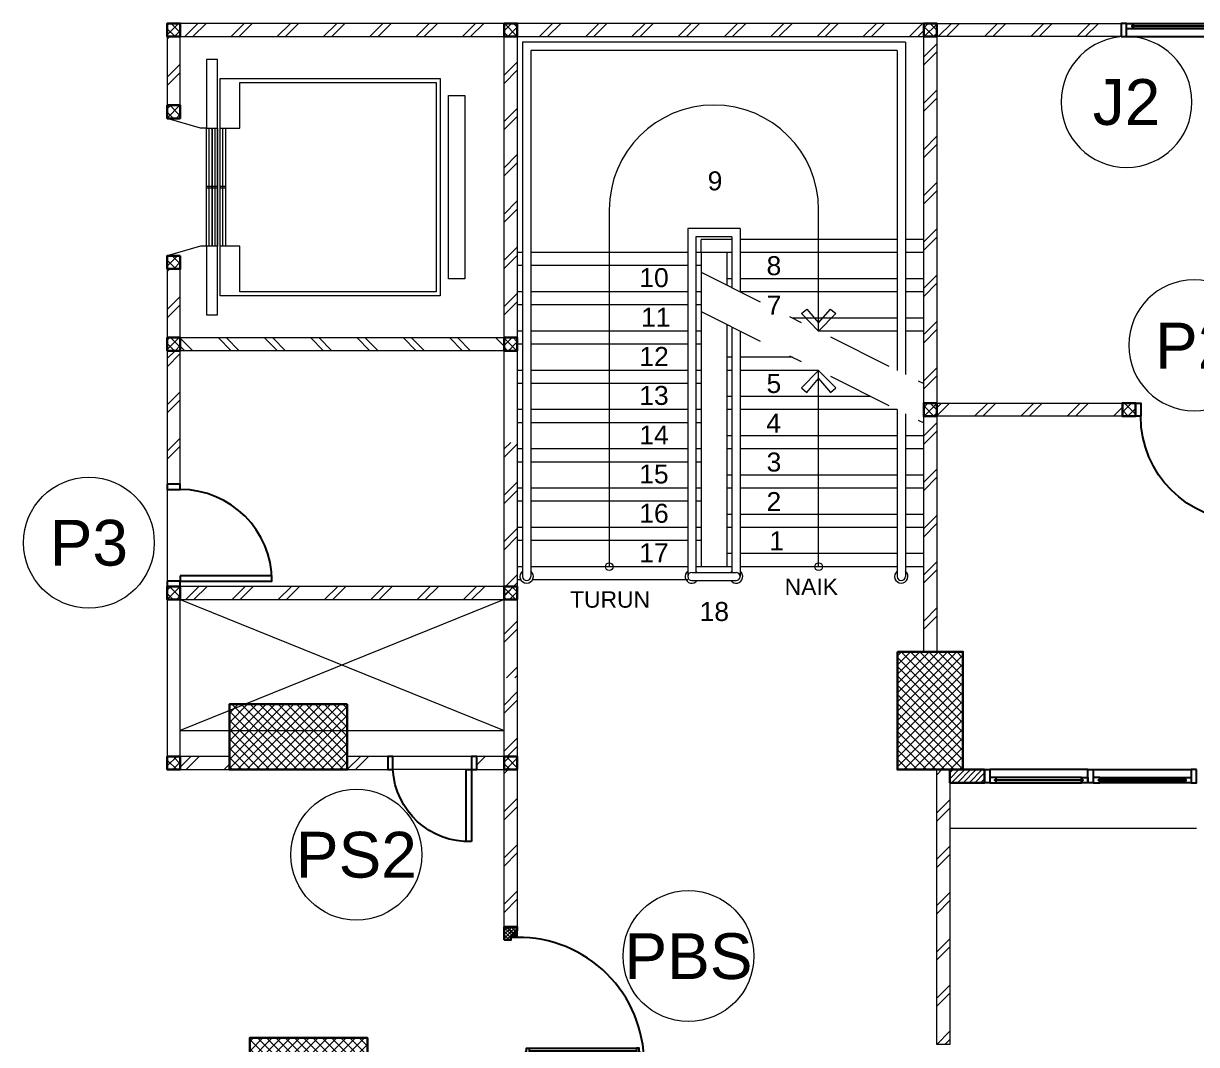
# Model space of a CAD drawing. Header units: millimetres. Extents: x -108 to 351, y -17 to 192.
# Drawn here: x 161.27 to 170.23, y 127.5 to 135.3 of the extents above; entities that cross this region are included whole.
import ezdxf
from ezdxf.enums import TextEntityAlignment as Align

# ---------------------------------------------------------------- set-up
doc = ezdxf.new("R2010")
doc.units = ezdxf.units.MM
doc.linetypes.add('DASHDOT', pattern=[1, 0.5, -0.25, 0, -0.25])
for name, color, linetype, lineweight in [('ars', 11, 'Continuous', 0), ('ars @ 1', 11, 'Continuous', 0), ('ARSIR', 31, 'Continuous', 5), ('KACA', 151, 'Continuous', 5), ('KOL', 1, 'Continuous', 30), ('KOLOM', 4, 'Continuous', 9), ('lan', 7, 'Continuous', 15), ('LIFT', 15, 'Continuous', 15), ('NOT', 7, 'Continuous', 20), ('Stair', 7, 'Continuous', 15), ('tem', 5, 'Continuous', 20)]:
    doc.layers.add(name, color=color, linetype=linetype, lineweight=lineweight)
doc.layers.add('as', color=1, linetype='Continuous', plot=False)
for name, color, linetype in [('HID', 1, 'Continuous'), ('Kusen', 30, 'Continuous'), ('STL', 6, 'Continuous')]:
    doc.layers.add(name, color=color, linetype=linetype)
doc.styles.add('RM25', font='arial.ttf')
doc.styles.add('S', font='simplex', dxfattribs={"width": 0.75})
doc.styles.get("Standard").update_dxf_attribs({"font": 'arial.ttf'})
pattern_1 = [(225, (1.1, 1e-06), (-0.014142, 0.014142), []), (135, (1.1, 1e-06), (0.014142, 0.014142), [])]
pattern_2 = [(315, (-2e-13, 1e-06), (0.014142, 0.014142), []), (45, (-2e-13, 1e-06), (-0.014142, 0.014142), [])]

# ---------------------------------------------------------------- blocks, each defined once
blk = doc.blocks.new('K 10.10')
at = {"layer": 'ars'}
h = blk.add_hatch(dxfattribs=at)
h.set_pattern_fill('_USER', color=256, scale=0.05, angle=45, double=1, pattern_type=0)
h.set_pattern_definition([(45, (0, 0), (-0.035355339, 0.035355339), []), (135, (0, 0), (-0.035355339, -0.035355339), [])])
h.paths.add_polyline_path([(1560.5383, 1380.4069), (1560.6383, 1380.4069), (1560.6383, 1380.5069), (1560.5383, 1380.5069)])
at = {"layer": 'KOL'}
blk.add_lwpolyline([(1560.5383, 1380.4069), (1560.6383, 1380.4069), (1560.6383, 1380.5069), (1560.5383, 1380.5069)], close=True, dxfattribs=at)
blk = doc.blocks.new('T. J1')
at = {"layer": 'Kusen'}
for p, q in [((-0.7188, 0.1), (-0.0688, 0.1)), ((0.7212, 0.1), (0.0712, 0.1)), ((-0.0188, 0), (-0.7688, 0)), ((-0.0688, 0.06), (-0.7188, 0.06)), ((0.0212, 0), (0.7712, 0)), ((0.0712, 0.06), (0.7212, 0.06))]:
    blk.add_line(p, q, dxfattribs=at)
for points in [[(-0.8088, 0), (-0.7688, 0), (-0.7688, 0.1), (-0.8088, 0.1)], [(-0.0188, 0), (0.0212, 0), (0.0212, 0.1), (-0.0188, 0.1)], [(0.8112, 0), (0.7712, 0), (0.7712, 0.1), (0.8112, 0.1)]]:
    blk.add_lwpolyline(points, close=True, dxfattribs=at)
for points in [[(-0.7188, 0.0775), (-0.7188, 0.06), (-0.7688, 0.06), (-0.7688, 0.1), (-0.7188, 0.1), (-0.7188, 0.0825), (-0.7288, 0.0825), (-0.7288, 0.0775), (-0.7188, 0.0775)], [(-0.0688, 0.0775), (-0.0688, 0.06), (-0.0188, 0.06), (-0.0188, 0.1), (-0.0688, 0.1), (-0.0688, 0.0825), (-0.0588, 0.0825), (-0.0588, 0.0775), (-0.0688, 0.0775)], [(0.0712, 0.0775), (0.0712, 0.06), (0.0212, 0.06), (0.0212, 0.1), (0.0712, 0.1), (0.0712, 0.0825), (0.0612, 0.0825), (0.0612, 0.0775), (0.0712, 0.0775)], [(0.7212, 0.0775), (0.7212, 0.06), (0.7712, 0.06), (0.7712, 0.1), (0.7212, 0.1), (0.7212, 0.0825), (0.7312, 0.0825), (0.7312, 0.0775), (0.7212, 0.0775)]]:
    blk.add_lwpolyline(points, dxfattribs=at)
at = {"layer": 'Kusen', "color": 141}
for points in [[(-0.7288, 0.0775), (-0.0588, 0.0775), (-0.0588, 0.0825), (-0.7288, 0.0825)], [(0.7312, 0.0775), (0.0612, 0.0775), (0.0612, 0.0825), (0.7312, 0.0825)]]:
    blk.add_lwpolyline(points, close=True, dxfattribs=at)
blk = doc.blocks.new('P.80')
at = {"layer": 'Kusen'}
for points in [[(-69.8094, -74.8368), (-69.7694, -74.8368), (-69.7694, -74.0368), (-69.8094, -74.0368)], [(-70.6094, -74.9368), (-70.5694, -74.9368), (-70.5694, -74.8368), (-70.6094, -74.8368)], [(-69.7694, -74.9368), (-69.7294, -74.9368), (-69.7294, -74.8368), (-69.7694, -74.8368)]]:
    blk.add_lwpolyline(points, close=True, dxfattribs=at)
blk.add_arc((-69.7694, -74.8368), 0.8, 90, 180, dxfattribs=at)
blk = doc.blocks.new("k1'")
at = {"layer": 'ars'}
h = blk.add_hatch(dxfattribs=at)
h.set_pattern_fill('_USER', color=256, scale=0.05, angle=45, double=1, pattern_type=0)
h.set_pattern_definition([(45, (0, -5), (-0.03535534, 0.03535534), []), (135, (0, -5), (-0.03535534, -0.03535534), [])])
h.paths.add_polyline_path([(-0.3, -0.45), (0.3, -0.45), (0.3, 0.45), (-0.3, 0.45)])
at = {"layer": 'KOL'}
blk.add_lwpolyline([(-0.3, -0.45), (0.3, -0.45), (0.3, 0.45), (-0.3, 0.45)], close=True, dxfattribs=at)
blk = doc.blocks.new("k2'")
at = {"layer": 'ars'}
h = blk.add_hatch(dxfattribs=at)
h.set_pattern_fill('_USER', color=256, scale=0.05, angle=45, double=1, pattern_type=0)
h.set_pattern_definition([(45, (0, -4.95), (-0.03535534, 0.03535534), []), (135, (0, -4.95), (-0.03535534, -0.03535534), [])])
h.paths.add_polyline_path([(-0.25, -0.45), (0.25, -0.45), (0.25, 0.45), (-0.25, 0.45)])
at = {"layer": 'KOL'}
blk.add_lwpolyline([(-0.25, -0.45), (0.25, -0.45), (0.25, 0.45), (-0.25, 0.45)], close=True, dxfattribs=at)
blk = doc.blocks.new('D-P90')
at = {"layer": 'ars'}
h = blk.add_hatch(dxfattribs=at)
h.set_pattern_fill('ANSI37', color=256, scale=0.005, angle=-90, style=0)
h.set_pattern_definition([(45, (-1350.94906, -1248.591899), (0.01122532015, -0.01122532015), []), (315, (-1350.94906, -1248.591899), (-0.01122532015, -0.01122532015), [])])
h.paths.add_polyline_path([(0.009, -0.1833, -0.414214), (0.01, -0.1843), (0.01, -1.1162, -0.414214), (0.009, -1.1172), (-0.0345, -1.1172, 0.414214), (-0.037, -1.1197), (-0.037, -1.142, -1), (-0.0385, -1.142), (-0.0385, -0.1585, -1), (-0.037, -0.1585), (-0.037, -0.1808, 0.414214), (-0.0345, -0.1833)])
at = {"layer": 'as'}
for p, q in [((-0.0395, -0.1577), (-0.0457, -0.1577)), ((-0.0425, -0.1608), (-0.0425, -0.1546))]:
    blk.add_line(p, q, dxfattribs=at)
at = {"layer": 'HID'}
for p, q in [((-0.0437, -0.1248), (-0.0915, -0.077)), ((-0.0423, -0.1234), (-0.0907, -0.075)), ((0.9423, -0.1234), (0.9907, -0.075)), ((0.9437, -0.1248), (0.9915, -0.077)), ((-0.0657, -0.147), (-0.023, -0.1043)), ((-0.0628, -0.147), (-0.023, -0.1072)), ((0.9657, -0.147), (0.923, -0.1043)), ((0.9628, -0.147), (0.923, -0.1072))]:
    blk.add_line(p, q, dxfattribs=at)
for points in [[(-0.0439, -0.1252), (-0.044, -0.1251), (-0.042, -0.1231), (-0.0419, -0.1232)], [(0.9439, -0.1252), (0.944, -0.1251), (0.942, -0.1231), (0.9419, -0.1232)]]:
    blk.add_lwpolyline(points, dxfattribs=at)
at = {"layer": 'KOL'}
blk.add_line((0.97, -0.13), (0.97, -0.15), dxfattribs=at)
at = {"layer": 'Kusen'}
for p, q in [((-0.0422, -0.1567), (-0.0378, -0.1577)), ((-0.0419, -0.1553), (-0.0376, -0.1562))]:
    blk.add_line(p, q, dxfattribs=at)
at = {"layer": 'Kusen', "ltscale": 2}
for p, q in [((-0.0986, -0.2206), (-0.0986, -1.0599)), ((-0.0786, -0.2406), (-0.0786, -1.0599)), ((-0.074, -0.2106), (-0.04, -0.2106)), ((-0.074, -0.2206), (-0.074, -0.2106)), ((-0.074, -0.2506), (-0.074, -0.2406)), ((-0.074, -0.2506), (-0.04, -0.2506)), ((-0.0615, -0.2506), (-0.0615, -0.2106)), ((-0.04, -0.2506), (-0.04, -0.2106)), ((0.0455, -0.2106), (0.0115, -0.2106)), ((0.0115, -0.2506), (0.0115, -0.2106)), ((0.0455, -0.2506), (0.0115, -0.2506)), ((0.033, -0.2506), (0.033, -0.2106)), ((0.0455, -0.2206), (0.0455, -0.2106)), ((0.0455, -0.2506), (0.0455, -0.2406)), ((0.0528, -0.2406), (0.0528, -1.0599)), ((0.0728, -0.2206), (0.0728, -1.0599)), ((-0.074, -1.0499), (-0.04, -1.0499)), ((-0.074, -1.0499), (-0.074, -1.0599)), ((-0.0615, -1.0499), (-0.0615, -1.0899)), ((-0.04, -1.0499), (-0.04, -1.0899)), ((0.0455, -1.0499), (0.0115, -1.0499)), ((0.0115, -1.0499), (0.0115, -1.0899)), ((0.033, -1.0499), (0.033, -1.0899)), ((0.0455, -1.0499), (0.0455, -1.0599)), ((-0.074, -1.0799), (-0.074, -1.0899)), ((-0.074, -1.0899), (-0.04, -1.0899)), ((0.0455, -1.0899), (0.0115, -1.0899)), ((0.0455, -1.0799), (0.0455, -1.0899))]:
    blk.add_line(p, q, dxfattribs=at)
for points in [[(-0.0986, -0.2406), (-0.0615, -0.2406), (-0.0615, -0.2206), (-0.0986, -0.2206), (-0.0986, -0.2406)], [(0.0728, -0.2406), (0.033, -0.2406), (0.033, -0.2206), (0.0728, -0.2206), (0.0728, -0.2406)], [(-0.1013, -1.0599), (-0.0615, -1.0599), (-0.0615, -1.0799), (-0.1013, -1.0799), (-0.1013, -1.0599)], [(0.0728, -1.0599), (0.033, -1.0599), (0.033, -1.0799), (0.0728, -1.0799), (0.0728, -1.0599)]]:
    blk.add_lwpolyline(points, dxfattribs=at)
at = {"layer": 'Kusen'}
blk.add_circle((-0.0425, -0.1577), 0.001, dxfattribs=at)
for radius, start, end in [(0.0025, 75.78042, 11.38506), (0.9611, 270, 0.45972)]:
    blk.add_arc((-0.0425, -0.1577), radius, start, end, dxfattribs=at)
at = {"layer": 'STL'}
for p, q in [((-0.0385, -0.1585), (-0.0385, -1.142)), ((-0.037, -0.1808), (-0.037, -0.1585)), ((-0.0345, -0.1833), (0.009, -0.1833)), ((0.01, -0.1843), (0.01, -1.1162)), ((-0.037, -1.1197), (-0.037, -1.142)), ((-0.0345, -1.1172), (0.009, -1.1172))]:
    blk.add_line(p, q, dxfattribs=at)
for points in [[(0, -0.1002), (0, -0.1032), (-0.0185, -0.1032, 0.414214), (-0.02, -0.1047), (-0.02, -0.148, -0.414214), (-0.022, -0.15), (-0.068, -0.15, -0.414214), (-0.07, -0.148), (-0.07, -0.13), (-0.067, -0.13), (-0.067, -0.1455, 0.414214), (-0.0655, -0.147), (-0.0245, -0.147, 0.414214), (-0.023, -0.1455), (-0.023, -0.1022, -0.414214), (-0.021, -0.1002)], [(0.9, -0.1002), (0.9, -0.1032), (0.9185, -0.1032, -0.414214), (0.92, -0.1047), (0.92, -0.148, 0.414214), (0.922, -0.15), (0.968, -0.15, 0.414214), (0.97, -0.148), (0.97, -0.13), (0.967, -0.13), (0.967, -0.1455, -0.414214), (0.9655, -0.147), (0.9245, -0.147, -0.414214), (0.923, -0.1455), (0.923, -0.1022, 0.414214), (0.921, -0.1002)]]:
    blk.add_lwpolyline(points, format="xyb", close=True, dxfattribs=at)
blk.add_lwpolyline([(0.009, -0.1818), (-0.0345, -0.1818, -0.414214), (-0.0355, -0.1808), (-0.0355, -0.1585, 1), (-0.04, -0.1585), (-0.04, -1.142, 1), (-0.0355, -1.142), (-0.0355, -1.1197, -0.414214), (-0.0345, -1.1187), (0.009, -1.1187, 0.414214), (0.0115, -1.1162), (0.0115, -0.1843)], format="xyb", dxfattribs=at)
for centre, radius, start, end in [((-0.0377, -0.1585), 0.00075, 0, 180), ((-0.0345, -0.1808), 0.0025, 180, 270), ((0.009, -0.1843), 0.0025, 360, 90), ((0.009, -0.1843), 0.001, 360, 90), ((-0.0377, -1.142), 0.00075, 180, 0), ((-0.0345, -1.1197), 0.0025, 90, 180), ((0.009, -1.1162), 0.001, 270, 0)]:
    blk.add_arc(centre, radius, start, end, dxfattribs=at)
blk = doc.blocks.new('PINTU DARURAT')
at = {"layer": 'ARSIR'}
h = blk.add_hatch(dxfattribs=at)
h.set_pattern_fill('_USER', color=256, scale=0.02, angle=315, style=0, double=1, pattern_type=0)
h.set_pattern_definition(pattern_2)
edge = h.paths.add_edge_path()
edge.add_line((0, 0), (0.1, 0))
edge.add_line((0.1, 0), (0.1, 0.0502))
edge.add_line((0.1, 0.0502), (0.077, 0.0502))
edge.add_line((0.077, 0.0502), (0.077, 0.0955))
edge.add_arc((0.0755, 0.0955), 0.0015, 360, 450)
edge.add_line((0.0755, 0.097), (0.0345, 0.097))
edge.add_arc((0.0345, 0.0955), 0.0015, 90, 180)
edge.add_line((0.033, 0.0955), (0.033, 0.08))
edge.add_line((0.033, 0.08), (0.03, 0.08))
edge.add_line((0.03, 0.08), (0.03, 0.1))
edge.add_line((0.03, 0.1), (0, 0.1))
edge.add_line((0, 0.1), (0, 0))
h = blk.add_hatch(dxfattribs=at)
h.set_pattern_fill('_USER', color=256, scale=0.02, angle=315, style=0, double=1, pattern_type=0)
h.set_pattern_definition(pattern_2)
edge = h.paths.add_edge_path()
edge.add_line((0, 0), (0.1, 0))
edge.add_line((0.1, 0), (0.1, 0.0502))
edge.add_line((0.1, 0.0502), (0.077, 0.0502))
edge.add_line((0.077, 0.0502), (0.077, 0.0955))
edge.add_arc((0.0755, 0.0955), 0.0015, 360, 450)
edge.add_line((0.0755, 0.097), (0.0345, 0.097))
edge.add_arc((0.0345, 0.0955), 0.0015, 90, 180)
edge.add_line((0.033, 0.0955), (0.033, 0.08))
edge.add_line((0.033, 0.08), (0.03, 0.08))
edge.add_line((0.03, 0.08), (0.03, 0.1))
edge.add_line((0.03, 0.1), (0, 0.1))
edge.add_line((0, 0.1), (0, 0))
h = blk.add_hatch(dxfattribs=at)
h.set_pattern_fill('_USER', color=256, scale=0.02, angle=315, style=0, double=1, pattern_type=0)
h.set_pattern_definition(pattern_1)
edge = h.paths.add_edge_path()
edge.add_line((1.1, 0), (1, 0))
edge.add_line((1, 0), (1, 0.0502))
edge.add_line((1, 0.0502), (1.023, 0.0502))
edge.add_line((1.023, 0.0502), (1.023, 0.0955))
edge.add_arc((1.0245, 0.0955), 0.0015, -630, -540, ccw=False)
edge.add_line((1.0245, 0.097), (1.0655, 0.097))
edge.add_arc((1.0655, 0.0955), 0.0015, -360, -270, ccw=False)
edge.add_line((1.067, 0.0955), (1.067, 0.08))
edge.add_line((1.067, 0.08), (1.07, 0.08))
edge.add_line((1.07, 0.08), (1.07, 0.1))
edge.add_line((1.07, 0.1), (1.1, 0.1))
edge.add_line((1.1, 0.1), (1.1, 0))
h = blk.add_hatch(dxfattribs=at)
h.set_pattern_fill('_USER', color=256, scale=0.02, angle=315, style=0, double=1, pattern_type=0)
h.set_pattern_definition(pattern_1)
edge = h.paths.add_edge_path()
edge.add_line((1.1, 0), (1, 0))
edge.add_line((1, 0), (1, 0.0502))
edge.add_line((1, 0.0502), (1.023, 0.0502))
edge.add_line((1.023, 0.0502), (1.023, 0.0955))
edge.add_arc((1.0245, 0.0955), 0.0015, -630, -540, ccw=False)
edge.add_line((1.0245, 0.097), (1.0655, 0.097))
edge.add_arc((1.0655, 0.0955), 0.0015, -360, -270, ccw=False)
edge.add_line((1.067, 0.0955), (1.067, 0.08))
edge.add_line((1.067, 0.08), (1.07, 0.08))
edge.add_line((1.07, 0.08), (1.07, 0.1))
edge.add_line((1.07, 0.1), (1.1, 0.1))
edge.add_line((1.1, 0.1), (1.1, 0))
at = {"layer": 'KOL'}
blk.add_line((1.1, 0.1), (1.1, 0), dxfattribs=at)
blk.add_line((1.1, 0.1), (1.1, 0), dxfattribs=at)
blk.add_line((1.1, 0.1), (1.1, 0), dxfattribs=at)
blk.add_line((1.1, 0.1), (1.1, 0), dxfattribs=at)
for points in [[(0, 0), (0.1, 0), (0.1, 0.0502), (0.077, 0.0502), (0.077, 0.0955, 0.414214), (0.0755, 0.097), (0.0345, 0.097, 0.414214), (0.033, 0.0955), (0.033, 0.08), (0.03, 0.08), (0.03, 0.1), (0, 0.1)], [(0, 0), (0.1, 0), (0.1, 0.0502), (0.077, 0.0502), (0.077, 0.0955, 0.414214), (0.0755, 0.097), (0.0345, 0.097, 0.414214), (0.033, 0.0955), (0.033, 0.08), (0.03, 0.08), (0.03, 0.1), (0, 0.1)], [(1.1, 0), (1, 0), (1, 0.0502), (1.023, 0.0502), (1.023, 0.0955, -0.414214), (1.0245, 0.097), (1.0655, 0.097, -0.414214), (1.067, 0.0955), (1.067, 0.08), (1.07, 0.08), (1.07, 0.1), (1.1, 0.1)], [(1.1, 0), (1, 0), (1, 0.0502), (1.023, 0.0502), (1.023, 0.0955, -0.414214), (1.0245, 0.097), (1.0655, 0.097, -0.414214), (1.067, 0.0955), (1.067, 0.08), (1.07, 0.08), (1.07, 0.1), (1.1, 0.1)]]:
    blk.add_lwpolyline(points, format="xyb", close=True, dxfattribs=at)
at = {"layer": 'Kusen', "xscale": -1, "rotation": 180}
blk.add_blockref('D-P90', (0.1, -0.05), dxfattribs=at)
blk = doc.blocks.new('LIFT PENUMPANG')
at = {"layer": 'LIFT'}
for points in [[(-0.7051, 1.955), (-0.7051, 1.83), (0.6949, 1.83), (0.6949, 1.955)], [(-0.8351, 1.765), (-0.8351, 0.085), (0.8249, 0.085), (0.8249, 1.765)], [(-0.8051, 1.735), (-0.8051, 0.235), (-0.4551, 0.235), (-0.4551, 0.085), (0.4449, 0.085), (0.4449, 0.235), (0.7949, 0.235), (0.7949, 1.735)], [(-0.4551, 0.085), (0.4449, 0.085), (0.4449, 0.125), (-0.4551, 0.125)], [(-0.4551, 0.105), (0.4449, 0.105), (0.4449, 0.125), (-0.4551, 0.125)], [(-0.0103, 0.125), (0, 0.125), (0, 0.085), (-0.0103, 0.085)], [(-0.4551, 0.025), (0.4449, 0.025), (0.4449, 0.065), (-0.4551, 0.065)], [(-0.4551, 0.045), (0.4449, 0.045), (0.4449, 0.065), (-0.4551, 0.065)], [(-0.4551, -0.02), (0.4449, -0.02), (0.4449, 0.02), (-0.4551, 0.02)], [(-0.4551, 0), (0.4449, 0), (0.4449, 0.02), (-0.4551, 0.02)], [(-0.0103, 0.065), (0, 0.065), (0, 0.025), (-0.0103, 0.025)], [(-0.0103, 0.02), (0, 0.02), (0, -0.02), (-0.0103, -0.02)]]:
    blk.add_lwpolyline(points, close=True, dxfattribs=at)
for points in [[(-0.4551, -0.02), (-0.9801, -0.02), (-0.9801, 0.065), (0.9699, 0.065), (0.9699, -0.02), (0.4449, -0.02)], [(-0.4551, -0.02), (-0.4551, -0.065), (-0.5301, -0.32)], [(0.4449, -0.02), (0.4449, -0.065), (0.5199, -0.32)]]:
    blk.add_lwpolyline(points, dxfattribs=at)
at = {"layer": 'KOLOM', "extrusion": (0, 0, -1), "zscale": -1, "rotation": 270}
blk.add_blockref('K 10.10', (-1379.8768, 1560.3183), dxfattribs=at)
at = {"layer": 'KOLOM', "extrusion": (0, 0, -1), "xscale": -1, "zscale": -1, "rotation": 90}
blk.add_blockref('K 10.10', (1379.887, 1560.3183), dxfattribs=at)
blk = doc.blocks.new('T. J2')
at = {"layer": 'KACA', "color": 141}
blk.add_lwpolyline([(-0.3792, 0.0775), (0.2908, 0.0775), (0.2908, 0.0825), (-0.3792, 0.0825)], close=True, dxfattribs=at)
at = {"layer": 'Kusen'}
for p, q in [((-0.3692, 0.1), (0.2808, 0.1)), ((-0.4192, 0), (0.3308, 0)), ((0.2808, 0.06), (-0.3692, 0.06))]:
    blk.add_line(p, q, dxfattribs=at)
for points in [[(-0.4592, 0), (-0.4192, 0), (-0.4192, 0.1), (-0.4592, 0.1)], [(0.3308, 0), (0.3708, 0), (0.3708, 0.1), (0.3308, 0.1)]]:
    blk.add_lwpolyline(points, close=True, dxfattribs=at)
for points in [[(-0.3692, 0.0775), (-0.3692, 0.06), (-0.4192, 0.06), (-0.4192, 0.1), (-0.3692, 0.1), (-0.3692, 0.0825), (-0.3792, 0.0825), (-0.3792, 0.0775), (-0.3692, 0.0775)], [(0.2808, 0.0775), (0.2808, 0.06), (0.3308, 0.06), (0.3308, 0.1), (0.2808, 0.1), (0.2808, 0.0825), (0.2908, 0.0825), (0.2908, 0.0775), (0.2808, 0.0775)]]:
    blk.add_lwpolyline(points, dxfattribs=at)
blk = doc.blocks.new('P.60')
at = {"layer": 'Kusen'}
for points in [[(1472.8348, 997.5354), (1472.8748, 997.5354), (1472.8748, 997.4354), (1472.8348, 997.4354)], [(1473.4748, 997.5354), (1473.5148, 997.5354), (1473.5148, 997.4354), (1473.4748, 997.4354)], [(1472.8748, 996.8854), (1472.9148, 996.8854), (1472.9148, 997.4354), (1472.8748, 997.4354)]]:
    blk.add_lwpolyline(points, close=True, dxfattribs=at)
blk.add_arc((1472.8948, 997.4658), 0.5808, 268.02661, 356.99428, dxfattribs=at)
blk = doc.blocks.new('LANTAI 3-15')
at = {"layer": 'ars'}
h = blk.add_hatch(dxfattribs=at)
h.set_pattern_fill('TEMBOK', color=256, scale=0.25)
h.set_pattern_definition([(45, (1e-09, 0.395), (-0.1767767, 0.1767767), []), (45, (0.0625, 0.395), (-0.1767767, 0.1767767), [])])
h.paths.add_polyline_path([(43.35, 48.45), (40.245, 48.45), (40.245, 48.35), (43.35, 48.35)])
h = blk.add_hatch(dxfattribs=at)
h.set_pattern_fill('TEMBOK', color=256, scale=0.25)
h.set_pattern_definition([(45, (18.6, 0.39064), (-0.1767767, 0.1767767), []), (45, (18.6625, 0.39064), (-0.1767767, 0.1767767), [])])
h.paths.add_polyline_path([(43.45, 48.45), (44.86, 48.45), (44.86, 48.35), (43.45, 48.35)])
h = blk.add_hatch(dxfattribs=at)
h.set_pattern_fill('TEMBOK', color=256, scale=0.25)
h.set_pattern_definition([(45, (36.09984, -2.305), (-0.1767767, 0.1767767), []), (45, (36.16234, -2.305), (-0.1767767, 0.1767767), [])])
h.paths.add_polyline_path([(43.45, 48.35), (43.45, 45.55), (43.35, 45.55), (43.35, 48.35)])
h = blk.add_hatch(dxfattribs=at)
h.set_pattern_fill('TEMBOK', color=256, scale=0.25)
h.set_pattern_definition([(45, (36.09984, -2.305), (-0.1767767, 0.1767767), []), (45, (36.16234, -2.305), (-0.1767767, 0.1767767), [])])
h.paths.add_polyline_path([(43.45, 48.35), (43.45, 45.55), (43.35, 45.55), (43.35, 48.35)])
h = blk.add_hatch(dxfattribs=at)
h.set_pattern_fill('TEMBOK', color=256, scale=0.25)
h.set_pattern_definition([(45, (18.6, 0.395), (-0.1767767, 0.1767767), []), (45, (18.6625, 0.395), (-0.1767767, 0.1767767), [])])
h.paths.add_polyline_path([(43.45, 45.55), (44.8687, 45.55), (44.8687, 45.45), (43.45, 45.45)])
h = blk.add_hatch(dxfattribs=at)
h.set_pattern_fill('TEMBOK', color=256, scale=0.25)
h.set_pattern_definition([(45, (36.09984, -0.605), (-0.1767767, 0.1767767), []), (45, (36.16234, -0.605), (-0.1767767, 0.1767767), [])])
h.paths.add_polyline_path([(43.45, 45.45), (43.45, 43.65), (43.35, 43.65), (43.35, 45.45)])
h = blk.add_hatch(dxfattribs=at)
h.set_pattern_fill('TEMBOK', color=256, scale=0.25)
h.set_pattern_definition([(45, (36.09984, -0.605), (-0.1767767, 0.1767767), []), (45, (36.16234, -0.605), (-0.1767767, 0.1767767), [])])
h.paths.add_polyline_path([(43.45, 45.45), (43.45, 43.65), (43.35, 43.65), (43.35, 45.45)])
h = blk.add_hatch(dxfattribs=at)
h.set_pattern_fill('TEMBOK', color=256, scale=0.25)
h.set_pattern_definition([(45, (32.98734, 0.095), (-0.1767767, 0.1767767), []), (45, (33.04984, 0.095), (-0.1767767, 0.1767767), [])])
h.paths.add_polyline_path([(40.245, 45.25), (40.245, 43.45), (40.145, 43.45), (40.145, 45.25)])
h = blk.add_hatch(dxfattribs=at)
h.set_pattern_fill('TEMBOK', color=256, scale=0.25)
h.set_pattern_definition([(45, (31.75, 0.495), (-0.1767767, 0.1767767), []), (45, (31.8125, 0.495), (-0.1767767, 0.1767767), [])])
h.paths.add_polyline_path([(40.145, 44.15), (37.67, 44.15), (37.67, 44.05), (40.145, 44.05)])
h = blk.add_hatch(dxfattribs=at)
h.set_pattern_fill('TEMBOK', color=256, scale=0.25)
h.set_pattern_definition([(45, (-0.005, -0.205), (-0.1767767, 0.1767767), []), (45, (0.0575, -0.205), (-0.1767767, 0.1767767), [])])
h.paths.add_polyline_path([(40.145, 42.85), (40.245, 42.85), (40.245, 43.35), (40.145, 43.35)])
h = blk.add_hatch(dxfattribs=at)
h.set_pattern_fill('TEMBOK', color=256, scale=0.25)
h.set_pattern_definition([(45, (31.475, 0.395), (-0.1767767, 0.1767767), []), (45, (31.5375, 0.395), (-0.1767767, 0.1767767), [])])
h.paths.add_polyline_path([(38.045, 42.85), (37.67, 42.85), (37.67, 42.75), (38.045, 42.75)])
h = blk.add_hatch(dxfattribs=at)
h.set_pattern_fill('TEMBOK', color=256, scale=0.25)
h.set_pattern_definition([(45, (32.75, 0.375), (-0.1767767, 0.1767767), []), (45, (32.8125, 0.375), (-0.1767767, 0.1767767), [])])
h.paths.add_polyline_path([(39.255, 42.85), (38.945, 42.85), (38.945, 42.75), (39.255, 42.75)])
h = blk.add_hatch(dxfattribs=at)
h.set_pattern_fill('TEMBOK', color=256, scale=0.25)
h.set_pattern_definition([(45, (33.64, 0.375), (-0.1767767, 0.1767767), []), (45, (33.7025, 0.375), (-0.1767767, 0.1767767), [])])
h.paths.add_polyline_path([(40.145, 42.85), (39.935, 42.85), (39.935, 42.75), (40.145, 42.75)])
h = blk.add_hatch(dxfattribs=at)
h.set_pattern_fill('TEMBOK', color=256, scale=0.25)
h.set_pattern_definition([(45, (-0.005, 0.395), (-0.1767767, 0.1767767), []), (45, (0.0575, 0.395), (-0.1767767, 0.1767767), [])])
h.paths.add_polyline_path([(40.145, 41.55), (40.245, 41.55), (40.245, 42.75), (40.145, 42.75)])
h = blk.add_hatch(dxfattribs=at)
h.set_pattern_fill('TEMBOK', color=256, scale=0.25)
h.set_pattern_definition([(45, (36.19984, -35.305), (-0.1767767, 0.1767767), []), (45, (36.26234, -35.305), (-0.1767767, 0.1767767), [])])
h.paths.add_polyline_path([(43.45, 42.75), (43.55, 42.75), (43.55, 40.65), (43.45, 40.65)])
h = blk.add_hatch(dxfattribs=at)
h.set_pattern_fill('ANSI31', color=256, scale=0.25, angle=180, style=0)
h.set_pattern_definition([(225, (-467.078732, 382.849584), (0.0220970869, -0.0220970869), [])])
h.paths.add_polyline_path([(43.55, 42.75), (43.815, 42.75), (43.815, 42.65), (43.55, 42.65)])
at = {"layer": 'ars @ 1'}
h = blk.add_hatch(dxfattribs=at)
h.set_pattern_fill('TEMBOK', color=256, scale=0.25)
h.set_pattern_definition([(45, (1589.40661, -394.1052), (-0.176776695, 0.176776695), []), (45, (1589.46911, -394.1052), (-0.176776695, 0.176776695), [])])
h.paths.add_polyline_path([(37.67, 48.45), (37.67, 48.35), (40.145, 48.35), (40.145, 48.45)])
h = blk.add_hatch(dxfattribs=at)
h.set_pattern_fill('TEMBOK', color=256, scale=0.25)
h.set_pattern_definition([(45, (1588.87661, -394.1052), (-0.176776695, 0.176776695), []), (45, (1588.93911, -394.1052), (-0.176776695, 0.176776695), [])])
h.paths.add_polyline_path([(37.67, 48.35), (37.57, 48.35), (37.57, 47.825), (37.67, 47.825)])
h = blk.add_hatch(dxfattribs=at)
h.set_pattern_fill('TEMBOK', color=256, scale=0.25)
h.set_pattern_definition([(45, (1589.31412, -394.1052), (-0.176776695, 0.176776695), []), (45, (1589.37662, -394.1052), (-0.176776695, 0.176776695), [])])
h.paths.add_polyline_path([(40.145, 48.35), (40.245, 48.35), (40.245, 46.05), (40.145, 46.05)])
h = blk.add_hatch(dxfattribs=at)
h.set_pattern_fill('TEMBOK', color=256, scale=0.25)
h.set_pattern_definition([(45, (1588.87661, -395.8802), (-0.176776695, 0.176776695), []), (45, (1588.93911, -395.8802), (-0.176776695, 0.176776695), [])])
h.paths.add_polyline_path([(37.67, 46.575), (37.57, 46.575), (37.57, 46.05), (37.67, 46.05)])
h = blk.add_hatch(dxfattribs=at)
h.set_pattern_fill('TEMBOK', color=256, scale=0.25)
h.set_pattern_definition([(315, (1589.40661, 488.5052), (-0.176776695, -0.176776695), []), (315, (1589.46911, 488.5052), (-0.176776695, -0.176776695), [])])
h.paths.add_polyline_path([(37.67, 45.95), (37.67, 46.05), (40.145, 46.05), (40.145, 45.95)])
h = blk.add_hatch(dxfattribs=at)
h.set_pattern_fill('TEMBOK', color=256, scale=0.25)
h.set_pattern_definition([(45, (1588.87661, -394.13231), (-0.176776695, 0.176776695), []), (45, (1588.93911, -394.13231), (-0.176776695, 0.176776695), [])])
h.paths.add_polyline_path([(37.67, 45.95), (37.57, 45.95), (37.57, 44.93), (37.67, 44.93)])
for p, q in [((40.145, 44.05), (37.67, 43.05)), ((37.67, 44.05), (40.145, 43.05)), ((37.67, 43.05), (40.145, 43.05)), ((39.895, 42.85), (39.295, 42.85)), ((39.855, 42.75), (39.295, 42.75))]:
    blk.add_line(p, q)
at = {"layer": 'ars'}
for p, q in [((43.21, 48.3062), (40.285, 48.3062)), ((40.285, 48.3062), (40.285, 44.225)), ((43.1475, 48.2437), (40.3475, 48.2437)), ((40.3475, 48.2437), (40.3475, 44.225)), ((43.1475, 48.2437), (43.1475, 45.8)), ((43.21, 48.3062), (43.21, 45.7687)), ((41.9475, 46.8837), (41.5475, 46.8837)), ((41.5475, 46.8837), (41.5475, 44.225)), ((41.9475, 46.8837), (41.9475, 46.4)), ((41.885, 46.8212), (41.61, 46.8212)), ((41.61, 46.8212), (41.61, 44.2562)), ((41.885, 46.8), (41.65, 46.8)), ((41.65, 46.7), (41.65, 46.8)), ((41.885, 46.8212), (41.885, 46.4313)), ((43.1475, 46.8), (41.9475, 46.8)), ((43.35, 46.8), (43.21, 46.8)), ((40.285, 46.6), (40.245, 46.6)), ((41.5475, 46.6), (40.3475, 46.6)), ((41.65, 46.6), (41.61, 46.6)), ((41.885, 46.5), (41.845, 46.5)), ((43.1475, 46.5), (41.9475, 46.5)), ((43.35, 46.5), (43.21, 46.5)), ((40.285, 46.3), (40.245, 46.3)), ((41.5475, 46.3), (40.3475, 46.3)), ((41.65, 46.3), (41.61, 46.3)), ((43.1475, 46.2), (42.3475, 46.2)), ((43.35, 46.2), (43.21, 46.2)), ((41.885, 46.1313), (41.885, 44.2562)), ((41.9475, 46.1), (41.9475, 44.225)), ((40.285, 46), (40.245, 46)), ((41.5475, 46), (40.3475, 46)), ((41.65, 46), (41.61, 46)), ((41.885, 45.9), (41.845, 45.9)), ((42.3475, 45.9), (41.9475, 45.9)), ((40.285, 45.7), (40.245, 45.7)), ((41.5475, 45.7), (40.3475, 45.7)), ((41.65, 45.7), (41.61, 45.7)), ((41.885, 45.6), (41.845, 45.6)), ((42.9475, 45.6), (41.9475, 45.6)), ((43.1475, 45.5), (43.1475, 44.225)), ((43.21, 45.4687), (43.21, 44.225)), ((40.285, 45.4), (40.245, 45.4)), ((41.5475, 45.4), (40.3475, 45.4)), ((41.65, 45.4), (41.61, 45.4)), ((41.885, 45.3), (41.845, 45.3)), ((43.1475, 45.3), (41.9475, 45.3)), ((43.35, 45.3), (43.21, 45.3)), ((40.285, 45.1), (40.245, 45.1)), ((41.5475, 45.1), (40.3475, 45.1)), ((41.65, 45.1), (41.61, 45.1)), ((41.885, 45), (41.845, 45)), ((43.1475, 45), (41.9475, 45)), ((43.35, 45), (43.21, 45)), ((40.285, 44.8), (40.245, 44.8)), ((41.5475, 44.8), (40.3475, 44.8)), ((41.65, 44.8), (41.61, 44.8)), ((41.885, 44.7), (41.845, 44.7)), ((43.1475, 44.7), (41.9475, 44.7)), ((43.35, 44.7), (43.21, 44.7)), ((40.285, 44.5), (40.245, 44.5)), ((41.5475, 44.5), (40.3475, 44.5)), ((41.65, 44.5), (41.61, 44.5)), ((41.885, 44.4), (41.845, 44.4)), ((43.1475, 44.4), (41.9475, 44.4)), ((43.35, 44.4), (43.21, 44.4)), ((40.2715, 44.2), (40.245, 44.2)), ((40.2715, 44.2), (40.245, 44.2)), ((41.5475, 44.2), (40.361, 44.2)), ((41.5788, 44.2562), (41.9162, 44.2562)), ((41.5788, 44.1937), (41.9162, 44.1937))]:
    blk.add_line(p, q, dxfattribs=at)
for centre, radius, start, end in [((40.3163, 44.225), 0.0512, 127.57187, 52.42813), ((40.3163, 44.225), 0.0312, 180, 0), ((41.5788, 44.225), 0.0512, 127.57187, 322.42813), ((41.5788, 44.225), 0.0312, 90, 270), ((41.5788, 44.225), 0.0512, 37.57187, 52.42813), ((41.9162, 44.225), 0.0512, 217.57187, 52.42813), ((41.9162, 44.225), 0.0512, 127.57187, 142.42813), ((41.9162, 44.225), 0.0312, 270, 90), ((43.1787, 44.225), 0.0512, 127.57187, 52.42813), ((43.1787, 44.225), 0.0312, 180, 0)]:
    blk.add_arc(centre, radius, start, end, dxfattribs=at)
at = {"layer": 'KOL'}
blk.add_lwpolyline([(43.55, 42.75), (43.815, 42.75), (43.815, 42.65), (43.55, 42.65)], close=True, dxfattribs=at)
at = {"layer": 'KOLOM'}
blk.add_lwpolyline([(44.9687, 45.45), (44.9687, 45.55), (44.8689, 45.55), (44.8689, 45.45)], close=True, dxfattribs=at)
at = {"layer": 'Kusen'}
for points in [[(37.57, 44.93), (37.57, 44.89), (37.67, 44.89), (37.67, 44.93)], [(37.67, 44.23), (37.67, 44.19), (38.37, 44.19), (38.37, 44.23)], [(37.57, 44.19), (37.57, 44.15), (37.67, 44.15), (37.67, 44.19)]]:
    blk.add_lwpolyline(points, close=True, dxfattribs=at)
blk.add_arc((37.67, 44.19), 0.7, 0, 90, dxfattribs=at)
at = {"layer": 'lan'}
for p, q in [((40.9475, 47.0266), (40.9475, 44.3)), ((42.5475, 46.1), (42.5475, 47.0266)), ((40.285, 46.7), (40.245, 46.7)), ((41.5475, 46.7), (40.3475, 46.7)), ((41.885, 46.7), (41.61, 46.7)), ((41.65, 46.7), (41.65, 44.3)), ((41.845, 46.7), (41.845, 46.4513)), ((43.1475, 46.7), (41.9475, 46.7)), ((43.35, 46.7), (43.21, 46.7)), ((40.285, 46.4), (40.245, 46.4)), ((41.5475, 46.4), (40.3475, 46.4)), ((41.65, 46.4), (41.61, 46.4)), ((43.1475, 46.4), (41.9475, 46.4)), ((43.35, 46.4), (43.21, 46.4)), ((40.285, 46.1), (40.245, 46.1)), ((41.5475, 46.1), (40.3475, 46.1)), ((41.65, 46.1), (41.61, 46.1)), ((41.845, 46.1513), (41.845, 44.3)), ((43.1475, 46.1), (42.5475, 46.1)), ((43.35, 46.1), (43.21, 46.1)), ((40.285, 45.8), (40.245, 45.8)), ((41.5475, 45.8), (40.3475, 45.8)), ((41.65, 45.8), (41.61, 45.8)), ((41.885, 45.8), (41.845, 45.8)), ((42.5475, 45.8), (41.9475, 45.8)), ((42.5475, 44.3), (42.5475, 45.8)), ((40.285, 45.5), (40.245, 45.5)), ((41.5475, 45.5), (40.3475, 45.5)), ((41.65, 45.5), (41.61, 45.5)), ((41.885, 45.5), (41.845, 45.5)), ((43.1475, 45.5), (41.9475, 45.5)), ((40.285, 45.2), (40.245, 45.2)), ((41.5475, 45.2), (40.3475, 45.2)), ((41.65, 45.2), (41.61, 45.2)), ((41.885, 45.2), (41.845, 45.2)), ((43.1475, 45.2), (41.9475, 45.2)), ((43.35, 45.2), (43.21, 45.2)), ((37.57, 44.89), (37.57, 44.19)), ((40.285, 44.9), (40.245, 44.9)), ((41.5475, 44.9), (40.3475, 44.9)), ((41.65, 44.9), (41.61, 44.9)), ((41.885, 44.9), (41.845, 44.9)), ((43.1475, 44.9), (41.9475, 44.9)), ((43.35, 44.9), (43.21, 44.9)), ((40.285, 44.6), (40.245, 44.6)), ((41.5475, 44.6), (40.3475, 44.6)), ((41.65, 44.6), (41.61, 44.6)), ((41.885, 44.6), (41.845, 44.6)), ((43.1475, 44.6), (41.9475, 44.6)), ((43.35, 44.6), (43.21, 44.6)), ((40.285, 44.3), (40.245, 44.3)), ((41.5475, 44.3), (40.3475, 44.3)), ((41.845, 44.3), (41.61, 44.3)), ((41.65, 44.3), (41.61, 44.3)), ((41.885, 44.3), (41.845, 44.3)), ((43.1475, 44.3), (41.9475, 44.3)), ((43.35, 44.3), (43.21, 44.3)), ((45.435, 42.3), (43.55, 42.3))]:
    blk.add_line(p, q, dxfattribs=at)
at = {"layer": 'lan', "linetype": 'DASHDOT'}
for p, q in [((41.6538, 46.5469), (43.35, 45.6988)), ((41.6538, 46.2469), (43.35, 45.3988))]:
    blk.add_line(p, q, dxfattribs=at)
at = {"layer": 'lan', "ltscale": 2}
for points in [[(42.6389, 46.2679), (42.6783, 46.2338), (42.5475, 46.1), (42.4167, 46.2337), (42.4561, 46.2678), (42.5475, 46.1623), (42.6389, 46.2679)], [(42.6389, 45.6321), (42.6783, 45.6662), (42.5475, 45.8), (42.4167, 45.6663), (42.4561, 45.6322), (42.5475, 45.7377), (42.6389, 45.6321)]]:
    blk.add_lwpolyline(points, close=True, dxfattribs=at)
at = {"layer": 'lan'}
blk.add_arc((41.7475, 47.0266), 0.8, 0, 180, dxfattribs=at)
at = {"layer": 'Stair'}
for centre in [(40.9475, 44.3), (42.5475, 44.3)]:
    blk.add_circle(centre, 0.0296, dxfattribs=at)
at = {"layer": 'tem'}
for points in [[(37.67, 48.45), (37.67, 48.35), (40.145, 48.35), (40.145, 48.45)], [(43.35, 48.45), (40.245, 48.45), (40.245, 48.35), (43.35, 48.35)], [(43.45, 48.45), (44.86, 48.45), (44.86, 48.35), (43.45, 48.35)], [(37.67, 48.35), (37.57, 48.35), (37.57, 47.825), (37.67, 47.825)], [(40.145, 48.35), (40.245, 48.35), (40.245, 46.05), (40.145, 46.05)], [(43.45, 48.35), (43.45, 45.55), (43.35, 45.55), (43.35, 48.35)], [(43.45, 48.35), (43.45, 45.55), (43.35, 45.55), (43.35, 48.35)], [(37.67, 46.575), (37.57, 46.575), (37.57, 46.05), (37.67, 46.05)], [(37.67, 45.95), (37.67, 46.05), (40.145, 46.05), (40.145, 45.95)], [(37.67, 45.95), (37.57, 45.95), (37.57, 44.93), (37.67, 44.93)], [(40.245, 45.95), (40.245, 44.15), (40.145, 44.15), (40.145, 45.95)], [(43.45, 45.55), (44.8687, 45.55), (44.8687, 45.45), (43.45, 45.45)], [(43.45, 45.45), (43.45, 43.65), (43.35, 43.65), (43.35, 45.45)], [(43.45, 45.45), (43.45, 43.65), (43.35, 43.65), (43.35, 45.45)], [(40.145, 44.15), (37.67, 44.15), (37.67, 44.05), (40.145, 44.05)], [(37.67, 44.05), (37.57, 44.05), (37.57, 42.85), (37.67, 42.85)], [(40.245, 44.05), (40.245, 42.85), (40.145, 42.85), (40.145, 44.05)], [(38.045, 42.85), (37.67, 42.85), (37.67, 42.75), (38.045, 42.75)], [(39.255, 42.85), (38.945, 42.85), (38.945, 42.75), (39.255, 42.75)], [(40.145, 42.85), (39.935, 42.85), (39.935, 42.75), (40.145, 42.75)], [(40.245, 42.75), (40.245, 41.55), (40.145, 41.55), (40.145, 42.75)], [(43.55, 42.75), (43.55, 40.65), (43.45, 40.65), (43.45, 42.75)]]:
    blk.add_lwpolyline(points, close=True, dxfattribs=at)
at = {"xscale": -1, "rotation": 270}
blk.add_blockref('LIFT PENUMPANG', (37.89, 47.2051), dxfattribs=at)
at = {"color": 2, "xscale": -1, "rotation": 270}
blk.add_blockref('PINTU DARURAT', (40.145, 40.45), dxfattribs=at)
at = {"layer": 'KOL', "xscale": -1}
for p, rotation in [((43.4, 43.2), 180), ((38.495, 43), 90)]:
    blk.add_blockref("k2'", p, dxfattribs=dict(at, rotation=rotation))
at = {"layer": 'KOL', "rotation": 90}
blk.add_blockref("k1'", (38.65, 40.4), dxfattribs=at)
at = {"layer": 'KOLOM', "extrusion": (0, 0, -1), "zscale": -1}
for p in [(-1598.2083, -1332.0569), (-1600.7833, -1332.0569), (-1603.9883, -1332.0569), (-1603.9883, -1332.0569), (-1603.9883, -1332.0569), (-1598.2083, -1334.4569), (-1600.7833, -1334.4569), (-1603.9883, -1334.9569), (-1603.9883, -1334.9569), (-1605.507, -1334.9569), (-1598.2083, -1336.3569), (-1600.7833, -1336.3569), (-1598.2083, -1337.6569), (-1600.7833, -1337.6569)]:
    blk.add_blockref('K 10.10', p, dxfattribs=at)
at = {"layer": 'Kusen'}
blk.add_blockref('T. J2', (45.3192, 48.35), dxfattribs=at)
at = {"layer": 'Kusen', "xscale": -1, "rotation": 180}
for name, p in [('P.80', (115.578, -29.3868)), ('T. J1', (44.6238, 42.75))]:
    blk.add_blockref(name, p, dxfattribs=at)
at = {"layer": 'Kusen', "xscale": -1}
blk.add_blockref('P.60', (1512.7698, -954.6854), dxfattribs=at)
at = {"layer": 'NOT', "char_height": 0.144817, "attachment_point": 7}
for s, insert in [('\\pi0.10474;9', (41.5948, 47.1731)), ('\\pi0.10465;8', (42.0448, 46.5253)), ('\\pi0.055698;10', (41.1213, 46.434)), ('\\pi0.10548;7', (42.0448, 46.2253)), ('\\pi0.069429;11', (41.1213, 46.134)), ('\\pi0.056192;12', (41.1213, 45.834)), ('\\pi0.10435;5', (42.0448, 45.6253)), ('\\pi0.055451;13', (41.1213, 45.534)), ('\\pi0.10227;4', (42.0448, 45.3253)), ('\\pi0.055747;14', (41.1213, 45.234)), ('\\pi0.10494;3', (42.0448, 45.0253)), ('\\pi0.054907;15', (41.1213, 44.934)), ('\\pi0.1044;2', (42.0448, 44.7253)), ('\\pi0.0555;16', (41.1213, 44.634)), ('\\pi0.12569;1', (42.0448, 44.4253)), ('\\pi0.055451;17', (41.1213, 44.334)), ('\\pi0.055303;18', (41.5825, 43.8835))]:
    blk.add_mtext_dynamic_manual_height_columns(s, width=0.304716, gutter_width=1, heights=[0], dxfattribs=dict(at, insert=insert))
at = {"layer": 'NOT', "char_height": 0.125, "attachment_point": 7, "style": 'RM25'}
for s, width, insert in [('\\pi0.035295;NAIK', 0.464519, (42.2526, 44.0847)), ('\\pi-0.023543;TURUN', 0.545599, (40.6719, 43.9854))]:
    blk.add_mtext_dynamic_manual_height_columns(s, width=width, gutter_width=1.25, heights=[0], dxfattribs=dict(at, insert=insert))
blk = doc.blocks.new('NAV')
blk.add_circle((0, -0.4), 0.4)
at = {"style": 'S', "width": 0.75, "flags": 4}
blk.add_attdef('AV', text='', height=0.3, dxfattribs=at).set_placement((0, -0.4), align=Align.MIDDLE)

msp = doc.modelspace()

# ---------------------------------------------------------------- block references
at = {"layer": 'lan'}
msp.add_blockref('LANTAI 3-15', (124.79422, 86.84737), dxfattribs=at)
at = {"layer": 'NOT'}
ref = msp.add_blockref('NAV', (169.69422, 135.19737), dxfattribs=dict(at, xscale=-1.25, yscale=1.25, zscale=1.25))
ref.add_attrib('AV', 'J2', dxfattribs={"layer": '0', "height": 0.35, "flags": 4}).set_placement((169.69422, 134.69737), align=Align.MIDDLE)
ref = msp.add_blockref('NAV', (170.21115, 133.3391), dxfattribs=dict(at, xscale=-1.25, yscale=1.25, zscale=1.25))
ref.add_attrib('AV', 'P2', dxfattribs={"layer": '0', "height": 0.35, "flags": 4}).set_placement((170.21115, 132.8391), align=Align.MIDDLE)
ref = msp.add_blockref('NAV', (161.76561, 130.8307), dxfattribs=dict(at, xscale=1.25, yscale=1.25, zscale=1.25, rotation=180))
ref.add_attrib('AV', 'P3', dxfattribs={"layer": '0', "height": 0.35, "flags": 4}).set_placement((161.76561, 131.3307), align=Align.MIDDLE)
ref = msp.add_blockref('NAV', (163.80951, 128.44748), dxfattribs=dict(at, xscale=1.25, yscale=1.25, zscale=1.25, rotation=180))
ref.add_attrib('AV', 'PS2', dxfattribs={"layer": '0', "height": 0.35, "flags": 4}).set_placement((163.80951, 128.94748), align=Align.MIDDLE)
ref = msp.add_blockref('NAV', (166.34719, 127.67282), dxfattribs=dict(at, xscale=1.25, yscale=1.25, zscale=1.25, rotation=180))
ref.add_attrib('AV', 'PBS', dxfattribs={"layer": '0', "height": 0.35, "flags": 4}).set_placement((166.34719, 128.17282), align=Align.MIDDLE)

doc.saveas('drawing.dxf')
